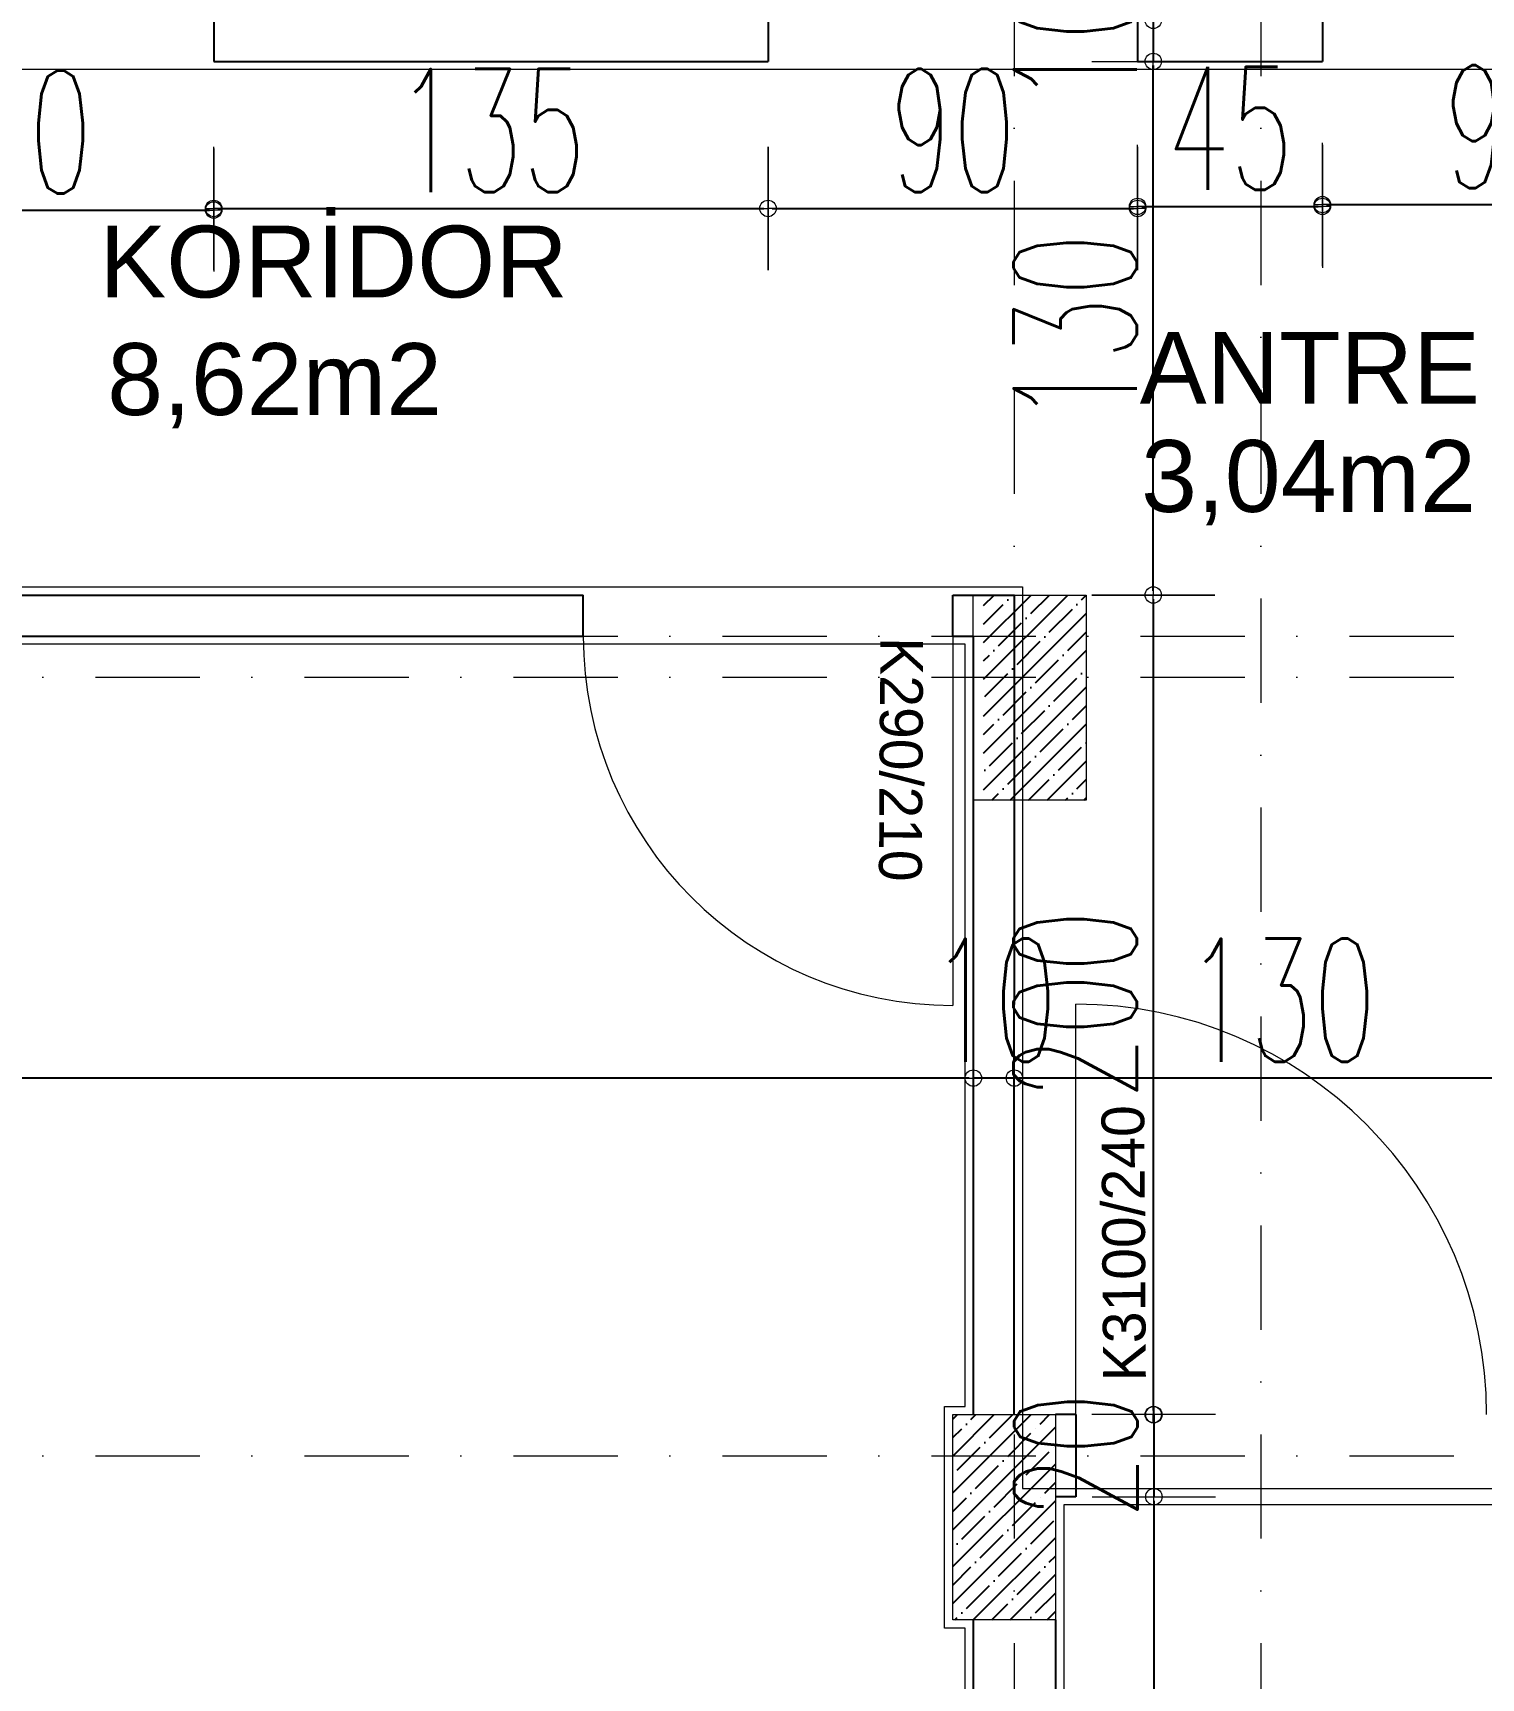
# Model space of a CAD drawing. Header units: millimetres. Extents: x -16104 to 67872, y -88009 to 12107.
# Drawn here: x 14995.7 to 15348.4, y 10745.9 to 11146.7 of the extents above; entities that cross this region are included whole.
import ezdxf

# ---------------------------------------------------------------- set-up
doc = ezdxf.new("R2010")
doc.units = ezdxf.units.MM
doc.linetypes.add('DASHDOTX2', pattern=[50.8, 25.4, -12.7, 0, -12.7])
doc.layers.get('0').update_dxf_attribs({"color": 241})
for name, color, linetype, lineweight in [('akslar', 144, 'Continuous', 20), ('duvar', 123, 'Continuous', 25), ('emsal&kolon', 1, 'Continuous', 5), ('kapı', 3, 'Continuous', 5), ('OLCU', 54, 'Continuous', 13), ('POZ', 36, 'Continuous', 18), ('SıVA', 40, 'Continuous', 9)]:
    doc.layers.add(name, color=color, linetype=linetype, lineweight=lineweight)
doc.styles.add('DIM', font='Txttw.shx', dxfattribs={"width": 0.6})
doc.styles.add('M2', font='stylu.ttf', dxfattribs={"height": 10})
doc.dimstyles.new('50', dxfattribs={"dimscale": 0, "dimtxt": 30, "dimasz": 1, "dimexe": 0, "dimexo": 2, "dimgap": 4, "dimtad": 1, "dimdec": 0, "dimzin": 0, "dimdsep": 46, "dimtxsty": 'DIM', "dimblk1": 'DOT', "dimblk2": 'DOT', "dimsah": 1, "dimcen": 1.5, "dimdle": 3, "dimse1": 1, "dimse2": 1, "dimclrd": 256, "dimclre": 9, "dimclrt": 256, "dimadec": 0, "dimazin": 0, "dimtfac": 0.24, "dimtdec": 0, "dimtix": 1, "dimtmove": 2, "dimatfit": 3, "dimldrblk": 'DOT', "dimfxl": 0, "dimtolj": 1, "dimtzin": 15, "dimarcsym": 0})

# ---------------------------------------------------------------- blocks, each defined once
blk = doc.blocks.new('DOT')
for p, q in [((0, 15), (0, -15)), ((-2, 0), (0, 0)), ((2, 0), (0, 0))]:
    blk.add_line(p, q)
blk.add_circle((0, 0), 2)
blk = doc.blocks.new('*D4049')
at = {"layer": 'Defpoints', "color": 0, "transparency": 16777216}
for p in [(15268.53, 11149.73), (15268.53, 11139.73), (15268.53, 11139.73)]:
    blk.add_point(p, dxfattribs=at)
at = {"layer": 'OLCU', "lineweight": -2, "transparency": 16777216}
for p, q in [((15268.53, 11150.73), (15268.53, 11151.73)), ((15268.53, 11149.73), (15268.53, 11139.73)), ((15268.53, 11138.73), (15268.53, 11137.73))]:
    blk.add_line(p, q, dxfattribs=at)
for p, rotation in [((15268.53, 11149.73), 270), ((15268.53, 11139.73), 90)]:
    blk.add_blockref('DOT', p, dxfattribs=dict(at, rotation=rotation))
at = {"layer": 'OLCU', "transparency": 16777216, "insert": (15249.53, 11144.73), "char_height": 30, "attachment_point": 5, "rotation": 90, "style": 'DIM'}
blk.add_mtext('\\A1;10', dxfattribs=at)
blk = doc.blocks.new('*D4350')
at = {"layer": 'Defpoints', "color": 0, "transparency": 16777216}
for p in [(15252.21, 11139.73), (15268.53, 11139.73), (15234.71, 11009.73)]:
    blk.add_point(p, dxfattribs=at)
at = {"layer": 'OLCU', "lineweight": -2, "transparency": 16777216}
blk.add_line((15268.53, 11010.73), (15268.53, 11138.73), dxfattribs=at)
for p, rotation in [((15268.53, 11139.73), 90), ((15268.53, 11009.73), 270)]:
    blk.add_blockref('DOT', p, dxfattribs=dict(at, rotation=rotation))
at = {"layer": 'OLCU', "transparency": 16777216, "insert": (15249.53, 11074.73), "char_height": 30, "attachment_point": 5, "rotation": 90, "style": 'DIM'}
blk.add_mtext('\\A1;130', dxfattribs=at)
blk = doc.blocks.new('*D4351')
at = {"layer": 'Defpoints', "color": 0, "transparency": 16777216}
for p in [(15234.71, 11009.73), (15234.67, 10810.04), (15268.53, 10810.04)]:
    blk.add_point(p, dxfattribs=at)
at = {"layer": 'OLCU', "lineweight": -2, "transparency": 16777216}
blk.add_line((15268.53, 11008.73), (15268.53, 10811.04), dxfattribs=at)
for p, rotation in [((15268.53, 11009.73), 90), ((15268.53, 10810.04), 270)]:
    blk.add_blockref('DOT', p, dxfattribs=dict(at, rotation=rotation))
at = {"layer": 'OLCU', "transparency": 16777216, "insert": (15249.53, 10909.89), "char_height": 30, "attachment_point": 5, "rotation": 90, "style": 'DIM'}
blk.add_mtext('\\A1;200', dxfattribs=at)
blk = doc.blocks.new('*D4352')
at = {"layer": 'Defpoints', "color": 0, "transparency": 16777216}
for p in [(15249.71, 10810.04), (15249.71, 10790.04), (15268.68, 10790.04)]:
    blk.add_point(p, dxfattribs=at)
at = {"layer": 'OLCU', "lineweight": -2, "transparency": 16777216}
for p, q in [((15268.68, 10811.04), (15268.68, 10812.04)), ((15268.68, 10810.04), (15268.68, 10790.04)), ((15268.68, 10789.04), (15268.68, 10788.04))]:
    blk.add_line(p, q, dxfattribs=at)
for p, rotation in [((15268.68, 10810.04), 270), ((15268.68, 10790.04), 90)]:
    blk.add_blockref('DOT', p, dxfattribs=dict(at, rotation=rotation))
at = {"layer": 'OLCU', "transparency": 16777216, "insert": (15249.68, 10800.04), "char_height": 30, "attachment_point": 5, "rotation": 90, "style": 'DIM'}
blk.add_mtext('\\A1;20', dxfattribs=at)
blk = doc.blocks.new('*D4353')
at = {"layer": 'Defpoints', "color": 0, "transparency": 16777216}
for p in [(15249.71, 10790.04), (15249.71, 10510.04), (15268.68, 10510.04)]:
    blk.add_point(p, dxfattribs=at)
at = {"layer": 'OLCU', "lineweight": -2, "transparency": 16777216}
blk.add_line((15268.68, 10789.04), (15268.68, 10511.04), dxfattribs=at)
for p, rotation in [((15268.68, 10790.04), 90), ((15268.68, 10510.04), 270)]:
    blk.add_blockref('DOT', p, dxfattribs=dict(at, rotation=rotation))
at = {"layer": 'OLCU', "transparency": 16777216, "insert": (15249.68, 10650.04), "char_height": 30, "attachment_point": 5, "rotation": 90, "style": 'DIM'}
blk.add_mtext('\\A1;280', dxfattribs=at)
blk = doc.blocks.new('*D4379')
at = {"layer": 'Defpoints', "color": 0, "transparency": 16777216}
for p in [(15374.71, 10892.03), (15364.71, 10874.73), (15374.71, 10874.73)]:
    blk.add_point(p, dxfattribs=at)
at = {"layer": 'OLCU', "lineweight": -2, "transparency": 16777216}
for p, q in [((15363.71, 10892.03), (15362.71, 10892.03)), ((15364.71, 10892.03), (15374.71, 10892.03)), ((15375.71, 10892.03), (15376.71, 10892.03))]:
    blk.add_line(p, q, dxfattribs=at)
blk.add_blockref('DOT', (15364.71, 10892.03), dxfattribs=at)
at = {"layer": 'OLCU', "lineweight": -2, "transparency": 16777216, "rotation": 180}
blk.add_blockref('DOT', (15374.71, 10892.03), dxfattribs=at)
at = {"layer": 'OLCU', "transparency": 16777216, "insert": (15369.71, 10911.03), "char_height": 30, "attachment_point": 5, "style": 'DIM'}
blk.add_mtext('\\A1;10', dxfattribs=at)
blk = doc.blocks.new('*D4074')
at = {"layer": 'Defpoints', "color": 0, "transparency": 16777216}
for p in [(15234.71, 10892.03), (15234.71, 10874.73), (15364.71, 10874.73)]:
    blk.add_point(p, dxfattribs=at)
at = {"layer": 'OLCU', "lineweight": -2, "transparency": 16777216}
blk.add_line((15363.71, 10892.03), (15235.71, 10892.03), dxfattribs=at)
at = {"layer": 'OLCU', "lineweight": -2, "transparency": 16777216, "rotation": 180}
blk.add_blockref('DOT', (15234.71, 10892.03), dxfattribs=at)
at = {"layer": 'OLCU', "lineweight": -2, "transparency": 16777216}
blk.add_blockref('DOT', (15364.71, 10892.03), dxfattribs=at)
at = {"layer": 'OLCU', "transparency": 16777216, "insert": (15299.71, 10911.03), "char_height": 30, "attachment_point": 5, "style": 'DIM'}
blk.add_mtext('\\A1;130', dxfattribs=at)
blk = doc.blocks.new('*D4075')
at = {"layer": 'Defpoints', "color": 0, "transparency": 16777216}
for p in [(15224.71, 10892.03), (15224.71, 10892.03), (15234.71, 10892.03)]:
    blk.add_point(p, dxfattribs=at)
at = {"layer": 'OLCU', "lineweight": -2, "transparency": 16777216}
for p, q in [((15223.71, 10892.03), (15222.71, 10892.03)), ((15234.71, 10892.03), (15224.71, 10892.03)), ((15235.71, 10892.03), (15236.71, 10892.03))]:
    blk.add_line(p, q, dxfattribs=at)
blk.add_blockref('DOT', (15224.71, 10892.03), dxfattribs=at)
at = {"layer": 'OLCU', "lineweight": -2, "transparency": 16777216, "rotation": 180}
blk.add_blockref('DOT', (15234.71, 10892.03), dxfattribs=at)
at = {"layer": 'OLCU', "transparency": 16777216, "insert": (15229.71, 10911.03), "char_height": 30, "attachment_point": 5, "style": 'DIM'}
blk.add_mtext('\\A1;10', dxfattribs=at)
blk = doc.blocks.new('*D4076')
at = {"layer": 'Defpoints', "color": 0, "transparency": 16777216}
for p in [(14619.71, 10892.03), (14619.71, 10892.03), (15224.71, 10892.03)]:
    blk.add_point(p, dxfattribs=at)
at = {"layer": 'OLCU', "lineweight": -2, "transparency": 16777216}
blk.add_line((15223.71, 10892.03), (14620.71, 10892.03), dxfattribs=at)
at = {"layer": 'OLCU', "lineweight": -2, "transparency": 16777216, "rotation": 180}
blk.add_blockref('DOT', (14619.71, 10892.03), dxfattribs=at)
at = {"layer": 'OLCU', "lineweight": -2, "transparency": 16777216}
blk.add_blockref('DOT', (15224.71, 10892.03), dxfattribs=at)
at = {"layer": 'OLCU', "transparency": 16777216, "insert": (14922.21, 10911.03), "char_height": 30, "attachment_point": 5, "style": 'DIM'}
blk.add_mtext('\\A1;605', dxfattribs=at)
blk = doc.blocks.new('*D4383')
at = {"layer": 'Defpoints', "color": 0, "transparency": 16777216}
for p in [(14949.71, 11139.73), (15039.71, 11139.73), (15039.71, 11103.52)]:
    blk.add_point(p, dxfattribs=at)
at = {"layer": 'OLCU', "lineweight": -2, "transparency": 16777216}
blk.add_line((14950.71, 11103.52), (15038.71, 11103.52), dxfattribs=at)
at = {"layer": 'OLCU', "lineweight": -2, "transparency": 16777216, "rotation": 180}
blk.add_blockref('DOT', (14949.71, 11103.52), dxfattribs=at)
at = {"layer": 'OLCU', "lineweight": -2, "transparency": 16777216}
blk.add_blockref('DOT', (15039.71, 11103.52), dxfattribs=at)
at = {"layer": 'OLCU', "transparency": 16777216, "insert": (14994.71, 11122.52), "char_height": 30, "attachment_point": 5, "style": 'DIM'}
blk.add_mtext('\\A1;90', dxfattribs=at)
blk = doc.blocks.new('*D4384')
at = {"layer": 'Defpoints', "color": 0, "transparency": 16777216}
for p in [(15039.71, 11139.73), (15174.71, 11139.73), (15174.71, 11103.9)]:
    blk.add_point(p, dxfattribs=at)
at = {"layer": 'OLCU', "lineweight": -2, "transparency": 16777216}
blk.add_line((15040.71, 11103.9), (15173.71, 11103.9), dxfattribs=at)
at = {"layer": 'OLCU', "lineweight": -2, "transparency": 16777216, "rotation": 180}
blk.add_blockref('DOT', (15039.71, 11103.9), dxfattribs=at)
at = {"layer": 'OLCU', "lineweight": -2, "transparency": 16777216}
blk.add_blockref('DOT', (15174.71, 11103.9), dxfattribs=at)
at = {"layer": 'OLCU', "transparency": 16777216, "insert": (15107.21, 11122.9), "char_height": 30, "attachment_point": 5, "style": 'DIM'}
blk.add_mtext('\\A1;135', dxfattribs=at)
blk = doc.blocks.new('*D4087')
at = {"layer": 'Defpoints', "color": 0, "transparency": 16777216}
for p in [(15174.71, 11144.73), (15264.71, 11144.73), (15264.71, 11103.9)]:
    blk.add_point(p, dxfattribs=at)
at = {"layer": 'OLCU', "lineweight": -2, "transparency": 16777216}
blk.add_line((15175.71, 11103.9), (15263.71, 11103.9), dxfattribs=at)
at = {"layer": 'OLCU', "lineweight": -2, "transparency": 16777216, "rotation": 180}
blk.add_blockref('DOT', (15174.71, 11103.9), dxfattribs=at)
at = {"layer": 'OLCU', "lineweight": -2, "transparency": 16777216}
blk.add_blockref('DOT', (15264.71, 11103.9), dxfattribs=at)
at = {"layer": 'OLCU', "transparency": 16777216, "insert": (15219.71, 11122.9), "char_height": 30, "attachment_point": 5, "style": 'DIM'}
blk.add_mtext('\\A1;90', dxfattribs=at)
blk = doc.blocks.new('*D4385')
at = {"layer": 'Defpoints', "color": 0, "transparency": 16777216}
for p in [(15264.71, 11139.73), (15309.71, 11139.73), (15309.71, 11104.4)]:
    blk.add_point(p, dxfattribs=at)
at = {"layer": 'OLCU', "lineweight": -2, "transparency": 16777216}
blk.add_line((15265.71, 11104.4), (15308.71, 11104.4), dxfattribs=at)
at = {"layer": 'OLCU', "lineweight": -2, "transparency": 16777216, "rotation": 180}
blk.add_blockref('DOT', (15264.71, 11104.4), dxfattribs=at)
at = {"layer": 'OLCU', "lineweight": -2, "transparency": 16777216}
blk.add_blockref('DOT', (15309.71, 11104.4), dxfattribs=at)
at = {"layer": 'OLCU', "transparency": 16777216, "insert": (15287.21, 11123.4), "char_height": 30, "attachment_point": 5, "style": 'DIM'}
blk.add_mtext('\\A1;45', dxfattribs=at)
blk = doc.blocks.new('*D4386')
at = {"layer": 'Defpoints', "color": 0, "transparency": 16777216}
for p in [(15309.71, 11144.73), (15399.71, 11144.73), (15399.71, 11104.85)]:
    blk.add_point(p, dxfattribs=at)
at = {"layer": 'OLCU', "lineweight": -2, "transparency": 16777216}
blk.add_line((15310.71, 11104.85), (15398.71, 11104.85), dxfattribs=at)
at = {"layer": 'OLCU', "lineweight": -2, "transparency": 16777216, "rotation": 180}
blk.add_blockref('DOT', (15309.71, 11104.85), dxfattribs=at)
at = {"layer": 'OLCU', "lineweight": -2, "transparency": 16777216}
blk.add_blockref('DOT', (15399.71, 11104.85), dxfattribs=at)
at = {"layer": 'OLCU', "transparency": 16777216, "insert": (15354.71, 11123.85), "char_height": 30, "attachment_point": 5, "style": 'DIM'}
blk.add_mtext('\\A1;90', dxfattribs=at)
blk = doc.blocks.new('*D4182')
at = {"layer": 'Defpoints', "color": 0, "transparency": 16777216}
for p in [(14729.71, 11825.04), (15234.67, 11825.04), (15234.67, 10777.83)]:
    blk.add_point(p, dxfattribs=at)
at = {"layer": 'OLCU', "lineweight": -2, "transparency": 16777216}
blk.add_line((14730.71, 11825.04), (15233.67, 11825.04), dxfattribs=at)
at = {"layer": 'OLCU', "lineweight": -2, "transparency": 16777216, "rotation": 180}
blk.add_blockref('DOT', (14729.71, 11825.04), dxfattribs=at)
at = {"layer": 'OLCU', "lineweight": -2, "transparency": 16777216}
blk.add_blockref('DOT', (15234.67, 11825.04), dxfattribs=at)
at = {"layer": 'OLCU', "transparency": 16777216, "insert": (14982.19, 11844.04), "char_height": 30, "attachment_point": 5, "style": 'DIM'}
blk.add_mtext('\\A1;505', dxfattribs=at)
blk = doc.blocks.new('*D4183')
at = {"layer": 'Defpoints', "color": 0, "transparency": 16777216}
for p in [(15234.67, 11825.04), (15294.71, 11825.04), (15294.71, 10777.83)]:
    blk.add_point(p, dxfattribs=at)
at = {"layer": 'OLCU', "lineweight": -2, "transparency": 16777216}
blk.add_line((15235.67, 11825.04), (15293.71, 11825.04), dxfattribs=at)
at = {"layer": 'OLCU', "lineweight": -2, "transparency": 16777216, "rotation": 180}
blk.add_blockref('DOT', (15234.67, 11825.04), dxfattribs=at)
at = {"layer": 'OLCU', "lineweight": -2, "transparency": 16777216}
blk.add_blockref('DOT', (15294.71, 11825.04), dxfattribs=at)
at = {"layer": 'OLCU', "transparency": 16777216, "insert": (15264.69, 11844.04), "char_height": 30, "attachment_point": 5, "style": 'DIM'}
blk.add_mtext('\\A1;60', dxfattribs=at)

msp = doc.modelspace()

# ---------------------------------------------------------------- hatches: boundary and pattern name
h = msp.add_hatch()
h.set_pattern_fill('ANSI35,_O', color=256)
h.set_pattern_definition([(45, (7212.6105, 199.687), (-4.490128, 4.490128), []), (45, (7217.1007, 199.687), (-4.490128, 4.490128), [7.9375, -1.5875, 0, -1.5875])])
h.paths.add_polyline_path([(15252.21, 11009.73), (15227.21, 11009.73), (15227.21, 10959.73), (15232.21, 10959.73), (15252.21, 10959.73)])
h = msp.add_hatch()
h.set_pattern_fill('ANSI35,_O', color=256)
h.set_pattern_definition([(45, (3602.555, 0), (-4.490128, 4.490128), []), (45, (3607.0454, 0), (-4.490128, 4.490128), [7.9375, -1.5875, 0, -1.5875])])
h.paths.add_polyline_path([(15234.67, 10810.04), (15219.71, 10810.04), (15219.71, 10800.04), (15234.67, 10800.04)])
h.paths.add_polyline_path([(15244.71, 10810.04), (15234.67, 10810.04), (15234.67, 10800.04), (15244.71, 10800.04)], flags=16)
h.paths.add_polyline_path([(15244.71, 10800.04), (15234.67, 10800.04), (15234.67, 10760.04), (15244.71, 10760.04)])
h.paths.add_polyline_path([(15234.67, 10800.04), (15219.71, 10800.04), (15219.71, 10760.04), (15234.67, 10760.04)])
h.paths.add_polyline_path([(15227.18, 10777.97), (15227.18, 10822.12), (15272.18, 10822.12), (15272.18, 10777.97)], flags=9)

# ---------------------------------------------------------------- linework, layer by layer
at = {"layer": 'akslar', "linetype": 'DASHDOTX2'}
for p, q in [((15234.67, 11925.04), (15234.67, 9115.54)), ((15294.71, 11925.04), (15294.71, 9115.54)), ((14094.71, 10999.73), (17144.71, 10999.73)), ((14094.71, 10989.73), (15514.21, 10989.73)), ((14094.71, 10800.04), (17144.71, 10800.04))]:
    msp.add_line(p, q, dxfattribs=at)
at = {"layer": 'duvar'}
for p, q in [((15039.71, 11149.73), (15039.71, 11139.73)), ((15174.71, 11149.73), (15174.71, 11139.73)), ((15264.71, 11149.73), (15264.71, 11139.73)), ((15309.71, 11149.73), (15309.71, 11139.73)), ((15039.71, 11139.73), (15174.71, 11139.73)), ((15264.71, 11139.73), (15309.71, 11139.73)), ((14739.71, 11009.73), (15129.71, 11009.73)), ((15129.71, 10999.73), (15129.71, 11009.73)), ((15219.71, 11009.73), (15234.71, 11009.73)), ((15219.71, 10999.73), (15219.71, 11009.73)), ((15234.67, 10810.04), (15234.71, 11009.73)), ((14644.71, 10999.73), (15129.71, 10999.73)), ((15219.71, 10999.73), (15224.71, 10999.73)), ((15224.71, 10999.73), (15224.71, 10810.04)), ((15249.71, 10810.04), (15244.71, 10810.04)), ((15249.71, 10810.04), (15244.71, 10810.04)), ((15249.71, 10810.04), (15249.71, 10790.04)), ((15249.71, 10790.04), (15244.71, 10790.04)), ((15224.71, 10760.04), (15224.71, 10540.04)), ((15244.71, 10760.04), (15244.71, 10540.04))]:
    msp.add_line(p, q, dxfattribs=at)
at = {"layer": 'emsal&kolon'}
for points in [[(15224.71, 11009.73), (15252.21, 11009.73), (15252.21, 10959.73), (15224.71, 10959.73), (15224.71, 11009.73)], [(15219.71, 10810.04), (15244.71, 10810.04), (15244.71, 10760.04), (15219.71, 10760.04), (15219.71, 10810.04)]]:
    msp.add_lwpolyline(points, dxfattribs=at)
at = {"layer": 'kapı'}
for p, q in [((15219.71, 10999.73), (15219.71, 10909.73)), ((15249.71, 10810.04), (15249.71, 10910.04))]:
    msp.add_line(p, q, dxfattribs=at)
for centre, radius, start, end in [((15219.71, 10999.73), 90, 180, 270), ((15249.71, 10810.04), 100, 0, 90)]:
    msp.add_arc(centre, radius, start, end, dxfattribs=at)
at = {"layer": 'SıVA'}
for points in [[(15402.71, 11137.73), (15264.71, 11137.73), (15174.71, 11137.73), (15039.71, 11137.73), (14949.71, 11137.73), (14741.71, 11137.73), (14741.71, 11011.73), (15129.71, 11011.73), (15236.71, 11011.73), (15236.71, 10792.04), (15362.71, 10792.04), (15362.71, 10971.73), (15402.71, 10971.73)], [(14621.71, 10517.04), (15217.71, 10517.04), (15217.71, 10542.04), (15222.71, 10542.04), (15222.71, 10758.04), (15217.71, 10758.04), (15217.71, 10812.04), (15222.71, 10812.04), (15222.71, 10997.73), (15129.71, 10997.73), (14646.71, 10997.73), (14646.71, 10982.73), (14621.71, 10982.73), (14621.71, 10600.04)], [(15992.71, 10512.04), (15992.71, 10788.04), (15879.71, 10788.04), (15349.71, 10788.04), (15246.71, 10788.04), (15246.71, 10512.04), (15364.71, 10512.04)]]:
    msp.add_lwpolyline(points, close=True, dxfattribs=at)

# ---------------------------------------------------------------- texts
at = {"layer": 'emsal&kolon', "char_height": 17.5, "width": 1076.8413, "attachment_point": 9}
for s, insert in [('{\\fArial|b0|i0|c162|p34;KORİDOR}', (15125.94, 11081.97)), ('{\\fArial|b0|i0|c162|p34;8,62m2}', (15095.31, 11050.33)), ('{\\fArial|b0|i0|c162|p34;ANTRE}', (15348.08, 11056.32)), ('{\\fArial|b0|i0|c162|p34;3,04m2}', (15347.11, 11026.72))]:
    msp.add_mtext(s, dxfattribs=dict(at, insert=insert))
at = {"layer": 'POZ', "style": 'M2', "flags": 4}
for tag, p, rotation in [('K290/210', (15202.09, 10999.49), 269.64), ('K3100/240', (15266.73, 10818.18), 90.36)]:
    msp.add_attdef(tag, p, 'K1 80/210', height=10.4, rotation=rotation, dxfattribs=at)

# ---------------------------------------------------------------- dimensions: what is measured, and where the dimension line sits
at = {"layer": 'OLCU'}
for base, p1, p2, picture, middle in [((15234.67, 11825.04), (14729.71, 11825.04), (15234.67, 10777.83), '*D4182', (14982.19, 11844.04)), ((15294.71, 11825.04), (15234.67, 11825.04), (15294.71, 10777.83), '*D4183', (15264.69, 11844.04)), ((15264.71, 11103.9), (15174.71, 11144.73), (15264.71, 11144.73), '*D4087', (15219.71, 11122.9)), ((15309.71, 11104.4), (15264.71, 11139.73), (15309.71, 11139.73), '*D4385', (15287.21, 11123.4)), ((15399.71, 11104.85), (15309.71, 11144.73), (15399.71, 11144.73), '*D4386', (15354.71, 11123.85)), ((15039.71, 11103.52), (14949.71, 11139.73), (15039.71, 11139.73), '*D4383', (14994.71, 11122.52)), ((15174.71, 11103.9), (15039.71, 11139.73), (15174.71, 11139.73), '*D4384', (15107.21, 11122.9)), ((14619.71, 10892.03), (15224.71, 10892.03), (14619.71, 10892.03), '*D4076', (14922.21, 10911.03)), ((15224.71, 10892.03), (15234.71, 10892.03), (15224.71, 10892.03), '*D4075', (15229.71, 10911.03)), ((15234.71, 10892.03), (15364.71, 10874.73), (15234.71, 10874.73), '*D4074', (15299.71, 10911.03)), ((15374.71, 10892.03), (15364.71, 10874.73), (15374.71, 10874.73), '*D4379', (15369.71, 10911.03))]:
    dim = msp.add_linear_dim(base=base, p1=p1, p2=p2, dimstyle='50', override={"dimscale": 1}, dxfattribs=at)
    dim.commit()
    dim.dimension.update_dxf_attribs({"geometry": picture, "text_midpoint": middle})
for base, p1, p2, picture, middle in [((15268.53, 11139.73), (15268.53, 11149.73), (15268.53, 11139.73), '*D4049', (15249.53, 11144.73)), ((15268.53, 11139.73), (15234.71, 11009.73), (15252.21, 11139.73), '*D4350', (15249.53, 11074.73)), ((15268.53, 10810.04), (15234.71, 11009.73), (15234.67, 10810.04), '*D4351', (15249.53, 10909.89)), ((15268.68, 10790.04), (15249.71, 10810.04), (15249.71, 10790.04), '*D4352', (15249.68, 10800.04))]:
    dim = msp.add_linear_dim(base=base, p1=p1, p2=p2, angle=90, dimstyle='50', override={"dimscale": 1}, dxfattribs=at)
    dim.commit()
    dim.dimension.update_dxf_attribs({"geometry": picture, "text_midpoint": middle})
dim = msp.add_linear_dim(base=(15268.68, 10510.04), p1=(15249.71, 10790.04), p2=(15249.71, 10510.04), angle=90, text='280', dimstyle='50', override={"dimscale": 1}, dxfattribs=at)
dim.commit()
dim.dimension.update_dxf_attribs({"geometry": '*D4353', "text_midpoint": (15249.68, 10650.04)})

doc.saveas('drawing.dxf')
